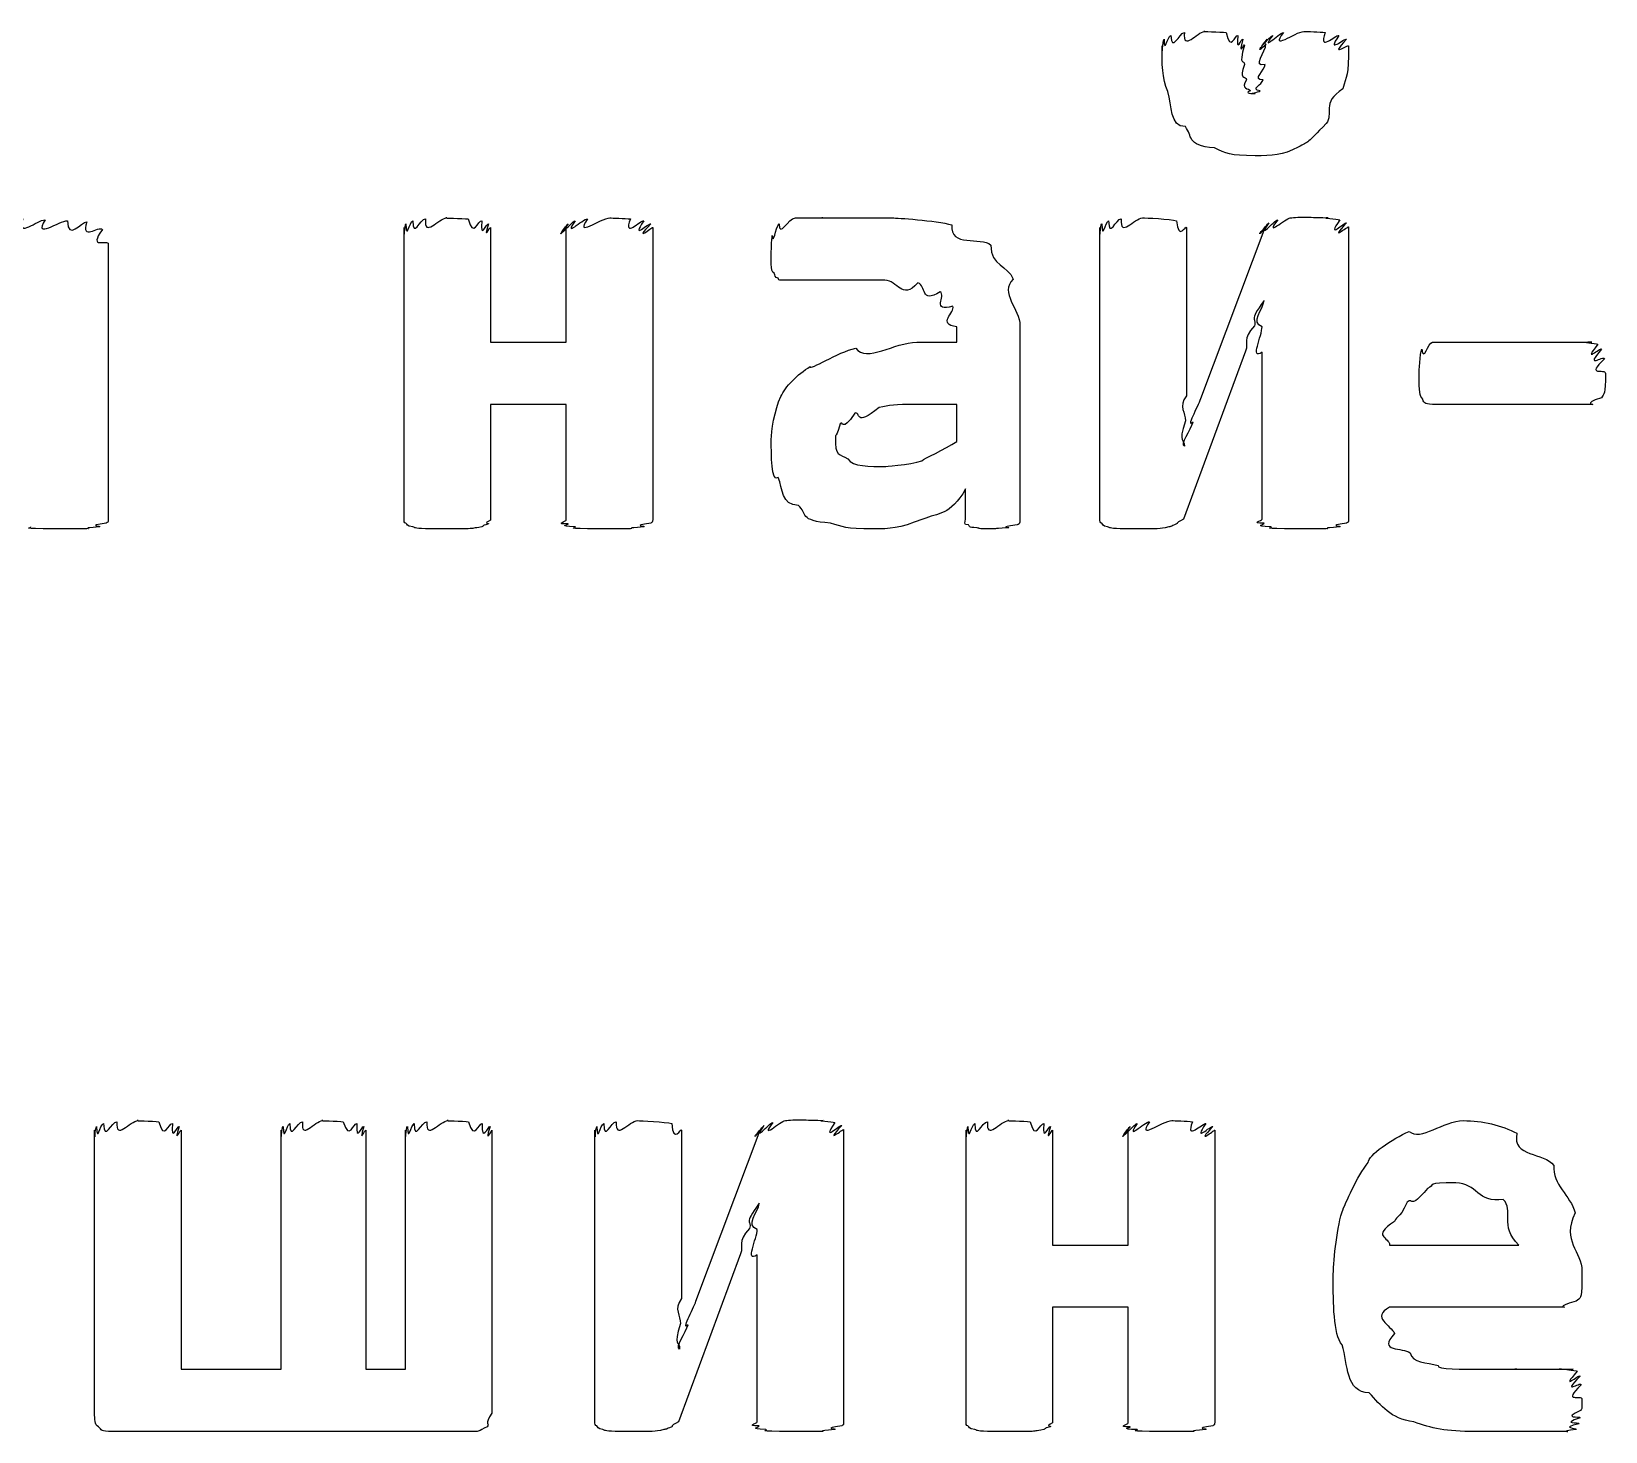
# Model space of a CAD drawing. Header units: millimetres. Extents: x 25 to 190, y 204 to 253.
# Drawn here: x 68.43 to 77.36, y 219.62 to 227.56 of the extents above; entities that cross this region are included whole.
import ezdxf

# ---------------------------------------------------------------- set-up
doc = ezdxf.new("R2010")
doc.units = ezdxf.units.MM
doc.layers.get('0').update_dxf_attribs({"linetype": 'CONTINUOUS'})

msp = doc.modelspace()

# ---------------------------------------------------------------- linework, layer by layer
at = {"color": 0}
for p, q in [((75.9023, 227.48), (75.9023, 227.48)), ((70.5432, 224.795), (70.5432, 226.449)), ((71.0336, 226.449), (71.0336, 225.799)), ((71.4636, 225.799), (71.4636, 226.449)), ((71.9543, 226.449), (71.9543, 224.795)), ((74.4911, 224.795), (74.4911, 226.449)), ((74.9819, 226.449), (74.9819, 225.495)), ((75.0644, 225.479), (75.4285, 226.449)), ((75.9023, 226.454), (75.9023, 224.795)), ((68.8647, 226.355), (68.8647, 224.795)), ((73.6794, 225.799), (73.6794, 225.887)), ((74.0378, 225.892), (74.0378, 224.795)), ((71.0336, 225.799), (71.4636, 225.799)), ((73.4536, 225.799), (73.6794, 225.799)), ((76.3792, 225.799), (77.283, 225.799)), ((75.3181, 225.749), (74.9653, 224.795)), ((75.4119, 224.795), (75.4119, 225.743)), ((77.3603, 225.622), (77.3603, 225.622)), ((71.4636, 225.446), (71.0336, 225.446)), ((71.0336, 225.446), (71.0336, 224.79)), ((71.4636, 224.79), (71.4636, 225.446)), ((73.6794, 225.446), (73.4427, 225.446)), ((73.6794, 225.236), (73.6794, 225.446)), ((77.283, 225.446), (76.3792, 225.446)), ((73.7291, 224.795), (73.7291, 224.966)), ((68.7874, 219.723), (68.7874, 221.327)), ((69.2781, 221.327), (69.2781, 219.971)), ((69.8458, 219.971), (69.8458, 221.327)), ((70.3255, 221.327), (70.3255, 219.971)), ((70.5513, 219.971), (70.5513, 221.327)), ((71.042, 221.327), (71.042, 219.723)), ((71.6262, 219.673), (71.6262, 221.327)), ((72.1169, 221.327), (72.1169, 220.373)), ((72.1995, 220.357), (72.5632, 221.327)), ((73.0373, 221.332), (73.0373, 219.673)), ((73.732, 219.673), (73.732, 221.327)), ((74.2227, 221.327), (74.2227, 220.676)), ((74.6524, 220.676), (74.6524, 221.327)), ((75.1431, 221.327), (75.1431, 219.673)), ((72.4531, 220.627), (72.1004, 219.673)), ((72.547, 219.673), (72.547, 220.621)), ((74.2227, 220.676), (74.6524, 220.676)), ((76.1351, 220.676), (76.8685, 220.676)), ((77.2266, 220.527), (77.2266, 220.467)), ((74.6524, 220.323), (74.2227, 220.323)), ((74.2227, 220.323), (74.2227, 219.668)), ((74.6524, 219.668), (74.6524, 220.323)), ((77.1218, 220.323), (76.1351, 220.323)), ((69.2781, 219.971), (69.8458, 219.971)), ((70.3255, 219.971), (70.5513, 219.971)), ((70.9429, 219.618), (68.8869, 219.618))]:
    msp.add_line(p, q, dxfattribs=at)
for points in [[(74.8439, 227.48), (74.8439, 227.404), (74.8467, 227.507), (74.8552, 227.518)], [(74.8771, 227.221), (74.8439, 227.294), (74.8439, 227.383), (74.8439, 227.48)], [(74.8552, 227.518), (74.8577, 227.426), (74.8743, 227.536), (74.8937, 227.54)], [(74.8937, 227.54), (74.8993, 227.437), (74.9406, 227.553), (74.9709, 227.557)], [(74.9709, 227.557), (74.961, 227.444), (75.0425, 227.562), (75.0866, 227.562)], [(75.0866, 227.562), (75.0563, 227.562), (75.1777, 227.56), (75.208, 227.557)], [(75.208, 227.557), (75.2327, 227.437), (75.2588, 227.547), (75.274, 227.54)], [(75.274, 227.54), (75.263, 227.426), (75.2972, 227.529), (75.3015, 227.518)], [(75.3015, 227.518), (75.274, 227.408), (75.3124, 227.499), (75.3124, 227.485)], [(75.3124, 227.485), (75.274, 227.353), (75.3124, 227.408), (75.3124, 227.375)], [(75.4338, 227.491), (75.354, 227.408), (75.4352, 227.51), (75.4394, 227.518)], [(75.4285, 227.375), (75.354, 227.356), (75.4338, 227.449), (75.4338, 227.491)], [(75.4394, 227.518), (75.365, 227.426), (75.4574, 227.536), (75.4726, 227.54)], [(75.4726, 227.54), (75.3953, 227.437), (75.5068, 227.553), (75.5329, 227.557)], [(75.5329, 227.557), (75.4503, 227.444), (75.6006, 227.562), (75.649, 227.562)], [(75.649, 227.562), (75.6666, 227.562), (75.7396, 227.56), (75.77, 227.557)], [(75.77, 227.557), (75.7287, 227.437), (75.8278, 227.547), (75.8472, 227.54)], [(75.8472, 227.54), (75.77, 227.426), (75.8832, 227.529), (75.8913, 227.518)], [(75.8913, 227.518), (75.7837, 227.404), (75.9023, 227.493), (75.9023, 227.48)], [(75.9023, 227.48), (75.9023, 227.305), (75.8913, 227.314), (75.8694, 227.237)], [(75.3124, 227.375), (75.2768, 227.287), (75.3195, 227.312), (75.3237, 227.287)], [(75.4172, 227.287), (75.3512, 227.287), (75.4285, 227.342), (75.4285, 227.375)], [(74.9762, 227.022), (74.888, 227.022), (74.8993, 227.143), (74.8771, 227.221)], [(75.3237, 227.287), (75.2877, 227.234), (75.3375, 227.24), (75.3456, 227.226)], [(75.3456, 227.226), (75.3029, 227.21), (75.3622, 227.21), (75.3731, 227.21)], [(75.3731, 227.21), (75.3251, 227.21), (75.3925, 227.215), (75.4006, 227.226)], [(75.4006, 227.226), (75.3403, 227.234), (75.4133, 227.261), (75.4172, 227.287)], [(75.8694, 227.237), (75.7439, 227.154), (75.8197, 227.096), (75.7756, 227.039)], [(75.7756, 227.039), (75.6599, 226.923), (75.6818, 226.939), (75.6158, 226.906)], [(75.1417, 226.901), (74.9762, 226.915), (75.0203, 226.97), (74.9762, 227.022)], [(75.3731, 226.857), (75.2256, 226.857), (75.208, 226.871), (75.1417, 226.901)], [(75.6158, 226.906), (75.5276, 226.857), (75.4683, 226.857), (75.3731, 226.857)], [(68.3796, 226.499), (68.3465, 226.383), (68.4622, 226.496), (68.5063, 226.493)], [(68.5063, 226.493), (68.4347, 226.379), (68.592, 226.49), (68.6333, 226.488)], [(70.5926, 226.488), (70.594, 226.383), (70.6342, 226.499), (70.6646, 226.499)], [(70.6646, 226.499), (70.6561, 226.386), (70.7376, 226.504), (70.7856, 226.504)], [(70.7856, 226.504), (70.7552, 226.504), (70.8766, 226.501), (70.9069, 226.499)], [(70.9069, 226.499), (70.9359, 226.383), (70.9648, 226.494), (70.9842, 226.488)], [(71.5133, 226.488), (71.4431, 226.383), (71.5546, 226.499), (71.585, 226.499)], [(71.585, 226.499), (71.5049, 226.386), (71.6594, 226.504), (71.7116, 226.504)], [(71.7116, 226.504), (71.7229, 226.504), (71.7973, 226.501), (71.8273, 226.499)], [(71.8273, 226.499), (71.7846, 226.383), (71.8855, 226.494), (71.9046, 226.488)], [(72.6708, 226.471), (72.6736, 226.386), (72.7206, 226.504), (72.7646, 226.504)], [(72.7646, 226.504), (72.7618, 226.504), (72.8595, 226.504), (72.9188, 226.504)], [(72.9188, 226.504), (72.8804, 226.504), (73.0402, 226.504), (73.1061, 226.504)], [(73.1061, 226.504), (73.134, 226.504), (73.2455, 226.504), (73.3157, 226.504)], [(73.3157, 226.504), (73.3351, 226.504), (73.5598, 226.49), (73.6519, 226.465)], [(74.5409, 226.488), (74.5423, 226.383), (74.5822, 226.499), (74.6125, 226.499)], [(74.6125, 226.499), (74.6044, 226.386), (74.6855, 226.504), (74.7339, 226.504)], [(74.7339, 226.504), (74.7476, 226.504), (74.8937, 226.499), (74.9268, 226.488)], [(75.4503, 226.476), (75.3801, 226.374), (75.4807, 226.489), (75.5001, 226.493)], [(75.5001, 226.493), (75.42, 226.386), (75.5456, 226.504), (75.5717, 226.504)], [(75.5717, 226.504), (75.5897, 226.507), (75.6324, 226.509), (75.6765, 226.509)], [(75.6765, 226.509), (75.6779, 226.507), (75.7562, 226.507), (75.7865, 226.504)], [(75.7865, 226.504), (75.7372, 226.504), (75.8377, 226.5), (75.8529, 226.493)], [(75.8529, 226.493), (75.77, 226.374), (75.8832, 226.483), (75.8913, 226.476)], [(68.6333, 226.488), (68.6361, 226.372), (68.713, 226.482), (68.7433, 226.482)], [(68.7433, 226.482), (68.7063, 226.368), (68.8125, 226.463), (68.8315, 226.438)], [(68.8315, 226.438), (68.7462, 226.319), (68.8647, 226.388), (68.8647, 226.355)], [(70.5432, 226.449), (70.5432, 226.357), (70.546, 226.463), (70.5541, 226.471)], [(70.5541, 226.471), (70.557, 226.372), (70.5735, 226.483), (70.5926, 226.488)], [(70.9842, 226.488), (70.9732, 226.372), (71.0145, 226.478), (71.0226, 226.471)], [(71.0226, 226.471), (70.987, 226.361), (71.0336, 226.46), (71.0336, 226.449)], [(71.4636, 226.449), (71.392, 226.361), (71.4664, 226.467), (71.4745, 226.471)], [(71.4745, 226.471), (71.4058, 226.372), (71.4939, 226.483), (71.5133, 226.488)], [(71.9046, 226.488), (71.822, 226.372), (71.9349, 226.478), (71.9434, 226.471)], [(71.9434, 226.471), (71.8358, 226.357), (71.9543, 226.456), (71.9543, 226.449)], [(72.6267, 226.306), (72.6267, 226.297), (72.6281, 226.383), (72.6324, 226.405)], [(72.6324, 226.405), (72.6376, 226.342), (72.6514, 226.449), (72.6708, 226.471)], [(73.6519, 226.465), (73.6367, 226.334), (73.8173, 226.401), (73.8724, 226.35)], [(74.4911, 226.449), (74.4911, 226.357), (74.494, 226.463), (74.5024, 226.471)], [(74.5024, 226.471), (74.5049, 226.372), (74.5215, 226.483), (74.5409, 226.488)], [(74.9268, 226.488), (74.9349, 226.368), (74.9819, 226.467), (74.9819, 226.449)], [(75.4285, 226.449), (75.354, 226.361), (75.4394, 226.468), (75.4503, 226.476)], [(75.8913, 226.476), (75.7837, 226.361), (75.9023, 226.461), (75.9023, 226.454)], [(73.8724, 226.35), (73.8685, 226.231), (73.9733, 226.234), (73.9994, 226.157)], [(72.6267, 226.24), (72.6267, 226.231), (72.6267, 226.284), (72.6267, 226.306)], [(72.6433, 226.19), (72.6295, 226.191), (72.6295, 226.22), (72.6267, 226.24)], [(72.6652, 226.162), (72.6447, 226.165), (72.6504, 226.179), (72.6433, 226.19)], [(72.693, 226.151), (72.6599, 226.151), (72.6722, 226.154), (72.6652, 226.162)], [(72.7646, 226.151), (72.6846, 226.151), (72.7068, 226.151), (72.693, 226.151)], [(72.8857, 226.151), (72.7509, 226.151), (72.7975, 226.151), (72.7646, 226.151)], [(73.0511, 226.151), (72.9643, 226.151), (72.9326, 226.151), (72.8857, 226.151)], [(73.2716, 226.151), (73.0924, 226.151), (73.1174, 226.151), (73.0511, 226.151)], [(73.4589, 226.135), (73.3654, 226.033), (73.3446, 226.151), (73.2716, 226.151)], [(73.9994, 226.157), (73.9193, 226.077), (74.0378, 225.991), (74.0378, 225.892)], [(73.5859, 226.085), (73.4674, 226.011), (73.5101, 226.123), (73.4589, 226.135)], [(73.6575, 226.003), (73.5334, 225.967), (73.6191, 226.063), (73.5859, 226.085)], [(73.6794, 225.887), (73.5637, 225.901), (73.6713, 225.969), (73.6575, 226.003)], [(75.4228, 226.035), (75.329, 225.909), (75.3854, 225.939), (75.3678, 225.892)], [(75.4119, 225.887), (75.3428, 225.909), (75.4186, 225.987), (75.4228, 226.035)], [(75.3678, 225.892), (75.2962, 225.812), (75.336, 225.796), (75.3181, 225.749)], [(75.4119, 225.743), (75.3403, 225.691), (75.4119, 225.838), (75.4119, 225.887)], [(73.1061, 225.765), (73.1668, 225.68), (73.3242, 225.799), (73.4536, 225.799)], [(76.3185, 225.76), (76.3266, 225.68), (76.3531, 225.799), (76.3792, 225.799)], [(77.283, 225.799), (77.2019, 225.799), (77.3053, 225.794), (77.3162, 225.787)], [(77.3162, 225.787), (77.2238, 225.669), (77.3342, 225.774), (77.3384, 225.76)], [(72.8472, 225.661), (72.843, 225.636), (73.0031, 225.743), (73.1061, 225.765)], [(76.302, 225.622), (76.302, 225.629), (76.3076, 225.734), (76.3185, 225.76)], [(77.3384, 225.76), (77.2351, 225.64), (77.3508, 225.727), (77.3546, 225.705)], [(77.3546, 225.705), (77.2418, 225.596), (77.3603, 225.655), (77.3603, 225.622)], [(72.6817, 225.49), (72.704, 225.545), (72.777, 225.617), (72.8472, 225.661)], [(76.3185, 225.484), (76.302, 225.497), (76.302, 225.556), (76.302, 225.622)], [(77.3603, 225.622), (77.3603, 225.497), (77.3522, 225.509), (77.3384, 225.484)], [(72.6267, 225.247), (72.6267, 225.287), (72.6447, 225.419), (72.6817, 225.49)], [(73.2384, 225.429), (73.0966, 225.309), (73.1365, 225.41), (73.1008, 225.396)], [(73.4427, 225.446), (73.328, 225.446), (73.2966, 225.44), (73.2384, 225.429)], [(74.9819, 225.495), (74.9349, 225.431), (74.979, 225.399), (74.9762, 225.352)], [(75.0203, 225.346), (74.9762, 225.305), (75.0492, 225.435), (75.0644, 225.479)], [(76.3792, 225.446), (76.3266, 225.446), (76.3323, 225.458), (76.3185, 225.484)], [(77.3384, 225.484), (77.2171, 225.446), (77.3081, 225.446), (77.283, 225.446)], [(73.0179, 225.335), (72.9865, 225.232), (72.9904, 225.287), (72.9904, 225.258)], [(73.1008, 225.396), (73.0236, 225.28), (73.0359, 225.36), (73.0179, 225.335)], [(74.9762, 225.352), (74.9321, 225.217), (74.9734, 225.256), (74.9709, 225.209)], [(74.9709, 225.209), (74.9459, 225.217), (75.0051, 225.302), (75.0203, 225.346)], [(72.6652, 225.032), (72.6267, 224.996), (72.6267, 225.166), (72.6267, 225.247)], [(72.9904, 225.258), (72.9865, 225.151), (73.0141, 225.166), (73.062, 225.137)], [(73.4811, 225.126), (73.4935, 225.14), (73.6092, 225.188), (73.6794, 225.236)], [(73.062, 225.137), (73.0857, 225.093), (73.1848, 225.093), (73.2772, 225.093)], [(73.2772, 225.093), (73.2511, 225.093), (73.4176, 225.104), (73.4811, 225.126)], [(72.7812, 224.873), (72.6817, 224.873), (72.6944, 224.969), (72.6652, 225.032)], [(73.7291, 224.966), (73.641, 224.813), (73.575, 224.831), (73.4868, 224.795)], [(72.9629, 224.773), (72.7812, 224.784), (72.832, 224.828), (72.7812, 224.873)], [(68.4953, 224.74), (68.3535, 224.743), (68.4417, 224.747), (68.4237, 224.751)], [(68.6167, 224.74), (68.5341, 224.74), (68.5285, 224.74), (68.4953, 224.74)], [(68.7433, 224.74), (68.6333, 224.74), (68.6675, 224.74), (68.6167, 224.74)], [(68.8149, 224.751), (68.6992, 224.743), (68.7765, 224.743), (68.7433, 224.74)], [(68.8538, 224.773), (68.7324, 224.754), (68.8329, 224.758), (68.8149, 224.751)], [(68.8647, 224.795), (68.8647, 224.769), (68.8605, 224.78), (68.8538, 224.773)], [(70.5541, 224.773), (70.5432, 224.769), (70.5432, 224.787), (70.5432, 224.795)], [(70.5926, 224.751), (70.557, 224.754), (70.5612, 224.765), (70.5541, 224.773)], [(70.6646, 224.74), (70.594, 224.743), (70.6106, 224.747), (70.5926, 224.751)], [(70.7856, 224.74), (70.6561, 224.74), (70.6974, 224.74), (70.6646, 224.74)], [(70.9069, 224.74), (70.8738, 224.74), (70.8367, 224.74), (70.7856, 224.74)], [(70.9842, 224.751), (70.9359, 224.743), (70.9401, 224.743), (70.9069, 224.74)], [(71.0226, 224.768), (70.9732, 224.754), (71.0022, 224.758), (70.9842, 224.751)], [(71.0336, 224.79), (70.987, 224.765), (71.0297, 224.774), (71.0226, 224.768)], [(71.4745, 224.768), (71.392, 224.765), (71.4636, 224.782), (71.4636, 224.79)], [(71.5133, 224.751), (71.4058, 224.754), (71.4816, 224.764), (71.4745, 224.768)], [(71.585, 224.74), (71.4431, 224.743), (71.5313, 224.747), (71.5133, 224.751)], [(71.7116, 224.74), (71.6234, 224.74), (71.6181, 224.74), (71.585, 224.74)], [(71.8273, 224.74), (71.7229, 224.74), (71.7585, 224.74), (71.7116, 224.74)], [(71.9046, 224.751), (71.7846, 224.743), (71.8605, 224.743), (71.8273, 224.74)], [(71.9434, 224.773), (71.822, 224.754), (71.9226, 224.758), (71.9046, 224.751)], [(71.9543, 224.795), (71.9543, 224.769), (71.9501, 224.78), (71.9434, 224.773)], [(73.2056, 224.74), (73.0416, 224.74), (73.0359, 224.751), (72.9629, 224.773)], [(73.4868, 224.795), (73.346, 224.74), (73.3048, 224.74), (73.2056, 224.74)], [(73.7457, 224.762), (73.714, 224.762), (73.7291, 224.78), (73.7291, 224.795)], [(73.7955, 224.746), (73.7362, 224.747), (73.7567, 224.754), (73.7457, 224.762)], [(73.8837, 224.74), (73.7803, 224.74), (73.8173, 224.742), (73.7955, 224.746)], [(73.9719, 224.746), (73.8572, 224.74), (73.9235, 224.74), (73.8837, 224.74)], [(74.0212, 224.762), (73.8974, 224.747), (73.9937, 224.748), (73.9719, 224.746)], [(74.0378, 224.795), (74.0378, 224.762), (74.0322, 224.769), (74.0212, 224.762)], [(74.5024, 224.773), (74.4911, 224.769), (74.4911, 224.787), (74.4911, 224.795)], [(74.5352, 224.751), (74.5049, 224.754), (74.5091, 224.765), (74.5024, 224.773)], [(74.6069, 224.74), (74.5381, 224.743), (74.5532, 224.747), (74.5352, 224.751)], [(74.7173, 224.74), (74.5973, 224.74), (74.6358, 224.74), (74.6069, 224.74)], [(74.8164, 224.74), (74.6813, 224.74), (74.7571, 224.74), (74.7173, 224.74)], [(74.8827, 224.751), (74.851, 224.743), (74.8411, 224.743), (74.8164, 224.74)], [(74.9268, 224.768), (74.888, 224.751), (74.9004, 224.754), (74.8827, 224.751)], [(74.9653, 224.795), (74.9102, 224.765), (74.9378, 224.774), (74.9268, 224.768)], [(75.4228, 224.773), (75.3403, 224.769), (75.4119, 224.787), (75.4119, 224.795)], [(75.4613, 224.751), (75.354, 224.754), (75.4295, 224.765), (75.4228, 224.773)], [(75.5385, 224.74), (75.3953, 224.743), (75.4835, 224.747), (75.4613, 224.751)], [(75.6599, 224.74), (75.5745, 224.74), (75.5717, 224.74), (75.5385, 224.74)], [(75.7756, 224.74), (75.6708, 224.74), (75.7068, 224.74), (75.6599, 224.74)], [(75.8529, 224.751), (75.7329, 224.743), (75.8088, 224.743), (75.7756, 224.74)], [(75.8913, 224.773), (75.77, 224.754), (75.8705, 224.758), (75.8529, 224.751)], [(75.9023, 224.795), (75.9023, 224.769), (75.8984, 224.78), (75.8913, 224.773)], [(68.7874, 221.327), (68.7874, 221.234), (68.7903, 221.341), (68.7987, 221.349)], [(68.7987, 221.349), (68.8012, 221.25), (68.8178, 221.361), (68.8372, 221.365)], [(68.8372, 221.365), (68.8428, 221.26), (68.8841, 221.376), (68.9144, 221.376)], [(68.9144, 221.376), (68.9046, 221.263), (68.9875, 221.382), (69.0354, 221.382)], [(69.0354, 221.382), (68.9998, 221.382), (69.1212, 221.379), (69.1515, 221.376)], [(69.1515, 221.376), (69.1804, 221.26), (69.2094, 221.372), (69.2284, 221.365)], [(69.2284, 221.365), (69.2175, 221.25), (69.2587, 221.356), (69.2672, 221.349)], [(69.2672, 221.349), (69.2312, 221.239), (69.2781, 221.338), (69.2781, 221.327)], [(69.8458, 221.327), (69.8458, 221.239), (69.8486, 221.345), (69.8571, 221.349)], [(69.8571, 221.349), (69.8595, 221.25), (69.8761, 221.361), (69.8955, 221.365)], [(69.8955, 221.365), (69.8969, 221.26), (69.9368, 221.376), (69.9671, 221.376)], [(69.9671, 221.376), (69.9562, 221.263), (70.0345, 221.382), (70.0828, 221.382)], [(70.0828, 221.382), (70.0511, 221.382), (70.1682, 221.379), (70.1985, 221.376)], [(70.1985, 221.376), (70.2317, 221.26), (70.2564, 221.372), (70.2758, 221.365)], [(70.2758, 221.365), (70.2677, 221.25), (70.3061, 221.356), (70.3143, 221.349)], [(70.3143, 221.349), (70.2829, 221.239), (70.3255, 221.338), (70.3255, 221.327)], [(70.5513, 221.327), (70.5513, 221.239), (70.5541, 221.345), (70.5626, 221.349)], [(70.5626, 221.349), (70.5651, 221.25), (70.5817, 221.361), (70.6011, 221.365)], [(70.6011, 221.365), (70.6025, 221.26), (70.6423, 221.376), (70.6727, 221.376)], [(70.6727, 221.376), (70.6646, 221.263), (70.7457, 221.382), (70.794, 221.382)], [(70.794, 221.382), (70.7609, 221.382), (70.8794, 221.379), (70.9097, 221.376)], [(70.9097, 221.376), (70.9401, 221.26), (70.9676, 221.372), (70.987, 221.365)], [(70.987, 221.365), (70.9814, 221.25), (71.0226, 221.356), (71.0311, 221.349)], [(71.0311, 221.349), (70.9951, 221.234), (71.042, 221.333), (71.042, 221.327)], [(71.6262, 221.327), (71.6262, 221.234), (71.6291, 221.341), (71.6372, 221.349)], [(71.6372, 221.349), (71.64, 221.25), (71.6566, 221.361), (71.676, 221.365)], [(71.676, 221.365), (71.6774, 221.26), (71.7173, 221.376), (71.7476, 221.376)], [(71.7476, 221.376), (71.7391, 221.263), (71.8206, 221.382), (71.869, 221.382)], [(71.869, 221.382), (71.8827, 221.382), (72.0288, 221.376), (72.0619, 221.365)], [(72.0619, 221.365), (72.07, 221.245), (72.1169, 221.345), (72.1169, 221.327)], [(72.5632, 221.327), (72.4888, 221.239), (72.5745, 221.346), (72.5854, 221.354)], [(72.5854, 221.354), (72.5152, 221.252), (72.6158, 221.367), (72.6352, 221.371)], [(72.6352, 221.371), (72.5551, 221.263), (72.6803, 221.382), (72.7068, 221.382)], [(72.7068, 221.382), (72.7244, 221.385), (72.7675, 221.387), (72.8116, 221.387)], [(72.8116, 221.387), (72.8126, 221.385), (72.8913, 221.385), (72.9216, 221.382)], [(72.9216, 221.382), (72.8719, 221.382), (72.9728, 221.378), (72.988, 221.371)], [(72.988, 221.371), (72.9051, 221.252), (73.0179, 221.361), (73.0264, 221.354)], [(73.0264, 221.354), (72.9188, 221.239), (73.0373, 221.339), (73.0373, 221.332)], [(73.732, 221.327), (73.732, 221.234), (73.7348, 221.341), (73.7429, 221.349)], [(73.7429, 221.349), (73.7457, 221.25), (73.7623, 221.361), (73.7817, 221.365)], [(73.7817, 221.365), (73.7828, 221.26), (73.823, 221.376), (73.8533, 221.376)], [(73.8533, 221.376), (73.8449, 221.263), (73.9263, 221.382), (73.9743, 221.382)], [(73.9743, 221.382), (73.944, 221.382), (74.0653, 221.379), (74.0957, 221.376)], [(74.0957, 221.376), (74.1246, 221.26), (74.1535, 221.372), (74.1729, 221.365)], [(74.1729, 221.365), (74.162, 221.25), (74.2033, 221.356), (74.2114, 221.349)], [(74.2114, 221.349), (74.1758, 221.239), (74.2227, 221.338), (74.2227, 221.327)], [(74.6524, 221.327), (74.5808, 221.239), (74.6552, 221.345), (74.6637, 221.349)], [(74.6637, 221.349), (74.5945, 221.25), (74.6827, 221.361), (74.7021, 221.365)], [(74.7021, 221.365), (74.6319, 221.26), (74.7434, 221.376), (74.7737, 221.376)], [(74.7737, 221.376), (74.6936, 221.263), (74.8482, 221.382), (74.9004, 221.382)], [(74.9004, 221.382), (74.9117, 221.382), (74.9861, 221.379), (75.0164, 221.376)], [(75.0164, 221.376), (74.9734, 221.26), (75.0743, 221.372), (75.0933, 221.365)], [(75.0933, 221.365), (75.0108, 221.25), (75.1237, 221.356), (75.1321, 221.349)], [(75.1321, 221.349), (75.0245, 221.234), (75.1431, 221.333), (75.1431, 221.327)], [(76.0141, 221.145), (76.0099, 221.184), (76.1531, 221.28), (76.2455, 221.321)], [(76.2455, 221.321), (76.3115, 221.263), (76.4399, 221.382), (76.5542, 221.382)], [(76.5542, 221.382), (76.6604, 221.382), (76.7719, 221.357), (76.8572, 221.31)], [(76.8572, 221.31), (76.8297, 221.172), (77.0117, 221.205), (77.0668, 221.128)], [(75.8652, 220.864), (75.8843, 220.911), (75.9506, 221.067), (76.0141, 221.145)], [(77.0668, 221.128), (77.0572, 221.018), (77.162, 220.96), (77.1881, 220.858)], [(76.3503, 220.996), (76.2455, 220.871), (76.2674, 220.952), (76.2346, 220.919)], [(76.5101, 221.029), (76.3365, 221.029), (76.3972, 221.018), (76.3503, 220.996)], [(76.7803, 220.935), (76.6339, 220.911), (76.6315, 221.029), (76.5101, 221.029)], [(72.5579, 220.913), (72.4641, 220.787), (72.5205, 220.817), (72.5029, 220.77)], [(72.547, 220.764), (72.4778, 220.787), (72.5537, 220.865), (72.5579, 220.913)], [(76.2346, 220.919), (76.182, 220.809), (76.1806, 220.853), (76.163, 220.809)], [(76.8685, 220.676), (76.7553, 220.787), (76.8421, 220.872), (76.7803, 220.935)], [(75.8155, 220.494), (75.8155, 220.573), (75.8321, 220.754), (75.8652, 220.864)], [(76.163, 220.809), (76.0278, 220.723), (76.1351, 220.723), (76.1351, 220.676)], [(77.1881, 220.858), (77.1081, 220.694), (77.2266, 220.645), (77.2266, 220.527)], [(72.5029, 220.77), (72.4309, 220.69), (72.4711, 220.673), (72.4531, 220.627)], [(72.547, 220.621), (72.475, 220.569), (72.547, 220.716), (72.547, 220.764)], [(75.8652, 220.109), (75.8155, 220.172), (75.8155, 220.347), (75.8155, 220.494)], [(77.2266, 220.467), (77.2266, 220.368), (77.2156, 220.379), (77.1934, 220.357)], [(72.1169, 220.373), (72.07, 220.308), (72.1141, 220.277), (72.1113, 220.23)], [(72.1554, 220.224), (72.1113, 220.183), (72.1843, 220.313), (72.1995, 220.357)], [(77.1934, 220.357), (77.064, 220.323), (77.1469, 220.323), (77.1218, 220.323)], [(76.1351, 220.323), (76.0278, 220.268), (76.1436, 220.219), (76.163, 220.175)], [(72.1113, 220.23), (72.0672, 220.095), (72.1085, 220.133), (72.106, 220.086)], [(72.106, 220.086), (72.081, 220.095), (72.1402, 220.18), (72.1554, 220.224)], [(76.163, 220.175), (76.0649, 220.066), (76.2095, 220.097), (76.2512, 220.065)], [(76.0194, 219.838), (75.8843, 219.838), (75.9008, 220.001), (75.8652, 220.109)], [(76.2512, 220.065), (76.2635, 220.004), (76.3446, 220.011), (76.411, 219.993)], [(76.411, 219.993), (76.3958, 219.971), (76.557, 219.971), (76.6533, 219.971)], [(76.6533, 219.971), (76.6865, 219.971), (76.798, 219.971), (76.8572, 219.971)], [(76.8572, 219.971), (76.8036, 219.971), (76.9648, 219.971), (77.0061, 219.971)], [(77.0061, 219.971), (77.0061, 219.971), (77.0848, 219.971), (77.1109, 219.971)], [(77.1109, 219.971), (77.0611, 219.971), (77.162, 219.971), (77.1772, 219.971)], [(77.1772, 219.971), (77.0862, 219.971), (77.1948, 219.966), (77.1991, 219.96)], [(77.1991, 219.96), (77.0971, 219.841), (77.2114, 219.946), (77.2156, 219.932)], [(77.2156, 219.932), (77.1052, 219.817), (77.2213, 219.905), (77.2213, 219.883)], [(76.273, 219.673), (76.1379, 219.691), (76.0885, 219.764), (76.0194, 219.838)], [(77.2213, 219.883), (77.1081, 219.772), (77.2266, 219.833), (77.2266, 219.8)], [(77.2266, 219.8), (77.2266, 219.717), (77.2238, 219.757), (77.2213, 219.739)], [(68.8097, 219.645), (68.7874, 219.654), (68.7874, 219.69), (68.7874, 219.723)], [(71.042, 219.723), (70.9951, 219.654), (71.0325, 219.663), (71.0145, 219.645)], [(77.2213, 219.739), (77.1052, 219.684), (77.2185, 219.709), (77.2156, 219.695)], [(68.8869, 219.618), (68.8206, 219.618), (68.8277, 219.626), (68.8097, 219.645)], [(71.0145, 219.645), (70.9595, 219.618), (70.9718, 219.618), (70.9429, 219.618)], [(71.6372, 219.651), (71.6262, 219.647), (71.6262, 219.665), (71.6262, 219.673)], [(71.6703, 219.629), (71.64, 219.632), (71.6442, 219.643), (71.6372, 219.651)], [(71.7419, 219.618), (71.6732, 219.621), (71.6883, 219.625), (71.6703, 219.629)], [(71.8524, 219.618), (71.7324, 219.618), (71.7709, 219.618), (71.7419, 219.618)], [(71.9515, 219.618), (71.8164, 219.618), (71.8922, 219.618), (71.8524, 219.618)], [(72.0178, 219.629), (71.9861, 219.621), (71.9762, 219.621), (71.9515, 219.618)], [(72.0619, 219.645), (72.0231, 219.629), (72.0355, 219.632), (72.0178, 219.629)], [(72.1004, 219.673), (72.0453, 219.643), (72.0729, 219.653), (72.0619, 219.645)], [(72.5579, 219.651), (72.475, 219.647), (72.547, 219.665), (72.547, 219.673)], [(72.5964, 219.629), (72.4888, 219.632), (72.5646, 219.643), (72.5579, 219.651)], [(72.6736, 219.618), (72.5304, 219.621), (72.6186, 219.625), (72.5964, 219.629)], [(72.795, 219.618), (72.7093, 219.618), (72.7068, 219.618), (72.6736, 219.618)], [(72.9107, 219.618), (72.8059, 219.618), (72.8416, 219.618), (72.795, 219.618)], [(72.988, 219.629), (72.868, 219.621), (72.9439, 219.621), (72.9107, 219.618)], [(73.0264, 219.651), (72.9051, 219.632), (73.0056, 219.636), (72.988, 219.629)], [(73.0373, 219.673), (73.0373, 219.647), (73.0331, 219.658), (73.0264, 219.651)], [(73.7429, 219.651), (73.732, 219.647), (73.732, 219.665), (73.732, 219.673)], [(73.7817, 219.629), (73.7457, 219.632), (73.75, 219.643), (73.7429, 219.651)], [(73.8533, 219.618), (73.7828, 219.621), (73.7994, 219.625), (73.7817, 219.629)], [(73.9743, 219.618), (73.8449, 219.618), (73.8861, 219.618), (73.8533, 219.618)], [(74.0957, 219.618), (74.0625, 219.618), (74.0255, 219.618), (73.9743, 219.618)], [(74.1729, 219.629), (74.1246, 219.621), (74.1288, 219.621), (74.0957, 219.618)], [(74.2114, 219.645), (74.162, 219.632), (74.1909, 219.636), (74.1729, 219.629)], [(74.2227, 219.668), (74.1758, 219.643), (74.2184, 219.653), (74.2114, 219.645)], [(74.6637, 219.645), (74.5808, 219.643), (74.6524, 219.659), (74.6524, 219.668)], [(74.7021, 219.629), (74.5945, 219.632), (74.6704, 219.641), (74.6637, 219.645)], [(74.7737, 219.618), (74.6319, 219.621), (74.7201, 219.625), (74.7021, 219.629)], [(74.9004, 219.618), (74.8122, 219.618), (74.8069, 219.618), (74.7737, 219.618)], [(75.0164, 219.618), (74.9117, 219.618), (74.9473, 219.618), (74.9004, 219.618)], [(75.0933, 219.629), (74.9734, 219.621), (75.0492, 219.621), (75.0164, 219.618)], [(75.1321, 219.651), (75.0108, 219.632), (75.1113, 219.636), (75.0933, 219.629)], [(75.1431, 219.673), (75.1431, 219.647), (75.1388, 219.658), (75.1321, 219.651)], [(76.6202, 219.618), (76.4551, 219.618), (76.3722, 219.636), (76.273, 219.673)], [(76.8354, 219.618), (76.6643, 219.618), (76.6974, 219.618), (76.6202, 219.618)], [(77.0117, 219.618), (76.9137, 219.618), (76.9013, 219.618), (76.8354, 219.618)], [(77.1384, 219.618), (77.017, 219.618), (77.0625, 219.618), (77.0117, 219.618)], [(77.1934, 219.629), (77.0834, 219.618), (77.1715, 219.618), (77.1384, 219.618)], [(77.21, 219.662), (77.0943, 219.636), (77.2005, 219.64), (77.1934, 219.629)], [(77.2156, 219.695), (77.1013, 219.658), (77.2128, 219.673), (77.21, 219.662)]]:
    msp.add_open_spline(points, degree=3, dxfattribs=at)

doc.saveas('drawing.dxf')
